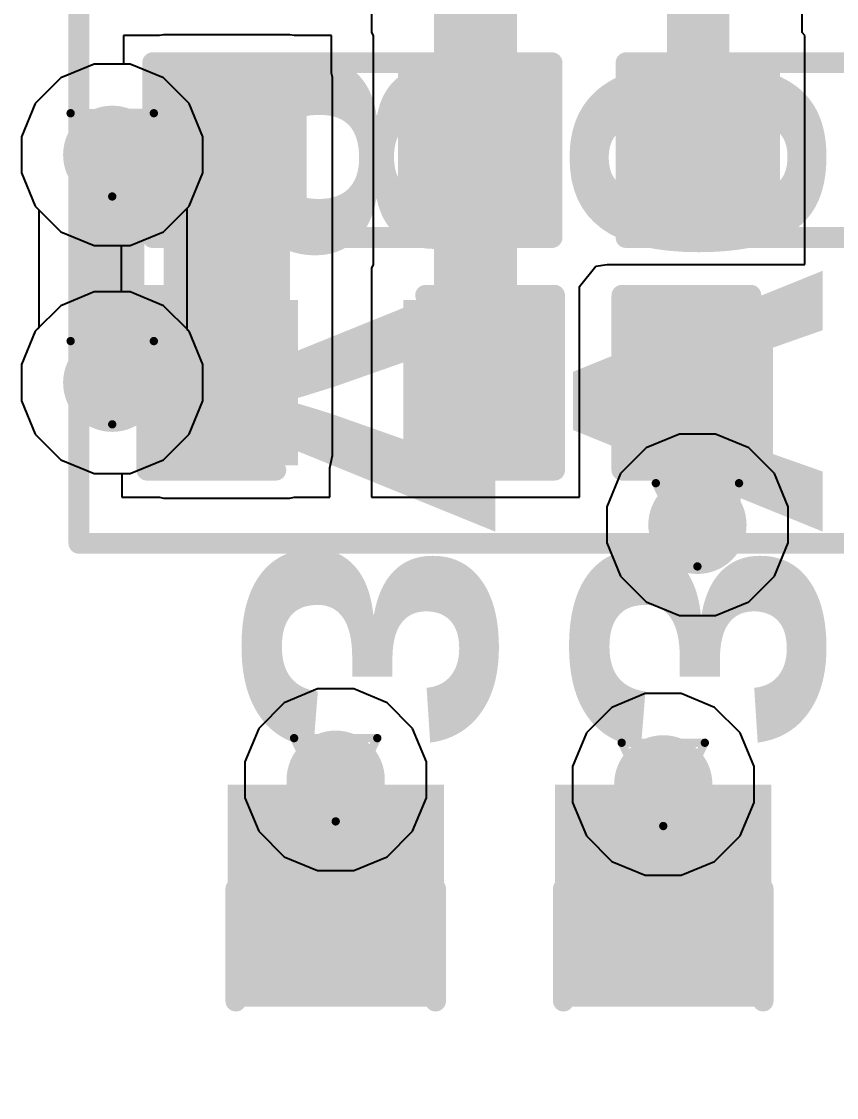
# Model space of a CAD drawing. Header units: inches. Extents: x 0 to 5359, y 0 to 5098.
# Drawn here: x 27.08 to 32.06, y 82.34 to 88.91 of the extents above; entities that cross this region are included whole.
import ezdxf

# ---------------------------------------------------------------- set-up
doc = ezdxf.new("R2010")
doc.units = ezdxf.units.IN
for name, color, linetype in [('Bottom Layer', 5, 'Continuous'), ('Bottom Overlay', 54, 'Continuous'), ('Bottom Paste', 16, 'Continuous'), ('Bottom Solder', 6, 'Continuous'), ('Drill Drawing', 1, 'Continuous'), ('Layer 1', 16, 'Continuous'), ('Layer 2', 76, 'Continuous'), ('Top Layer', 1, 'Continuous'), ('Top Overlay', 2, 'Continuous'), ('Top Paste', 8, 'Continuous'), ('Top Solder', 216, 'Continuous'), ('Via Holes', 16, 'Continuous')]:
    doc.layers.add(name, color=color, linetype=linetype)
doc.styles.add('Arial Black_Bold', font='', dxfattribs={"height": 0.2})
doc.styles.get('Arial Black_Bold').set_extended_font_data('Arial Black', bold=True)

# ---------------------------------------------------------------- blocks, each defined once
blk = doc.blocks.new('R___0603_119')
at = {"layer": 'Top Layer'}
for points in [[(-0.3809999999999999, 0.4445), (-0.3810000000000001, -0.4445), (-1.143, -0.4445), (-1.143, 0.4445)], [(1.143, 0.4445), (1.143, -0.4445), (0.3809999999999999, -0.4445), (0.3810000000000001, 0.4445)]]:
    blk.add_hatch(color=1, dxfattribs=at).paths.add_polyline_path(points)
at = {"layer": 'Top Paste'}
for points in [[(-0.3809999999999999, 0.4445), (-0.3810000000000001, -0.4445), (-1.143, -0.4445), (-1.143, 0.4445)], [(1.143, 0.4445), (1.143, -0.4445), (0.3809999999999999, -0.4445), (0.3810000000000001, 0.4445)]]:
    blk.add_hatch(color=8, dxfattribs=at).paths.add_polyline_path(points)
at = {"layer": 'Top Solder'}
for points in [[(-0.2793999999999999, 0.5460999999999999), (-0.2794, -0.5461), (-1.2446, -0.5460999999999999), (-1.2446, 0.5461)], [(1.2446, 0.5460999999999999), (1.2446, -0.5461), (0.2793999999999999, -0.5460999999999999), (0.2794, 0.5461)]]:
    blk.add_hatch(color=216, dxfattribs=at).paths.add_polyline_path(points)
at = {"layer": 'Top Overlay'}
for points in [[(-1.2192, 0.5334, 0.127, 0.127, 0), (1.2192, 0.5334, 0.127, 0.127, 0)], [(-1.2192, -0.5334, 0.127, 0.127, 0), (-1.2192, 0.5334, 0.127, 0.127, 0)], [(1.2192, -0.5334, 0.127, 0.127, 0), (1.2192, 0.5334, 0.127, 0.127, 0)], [(-1.2192, -0.5334, 0.127, 0.127, 0), (1.2192, -0.5334, 0.127, 0.127, 0)]]:
    blk.add_lwpolyline(points, format="xyseb", dxfattribs=at)
for points in [[(-1.25095, 0.5334, 0.0635, 0.0635, 1), (-1.18745, 0.5334, 0.0635, 0.0635, 1)], [(-1.25095, 0.5334, 0.0635, 0.0635, 1), (-1.18745, 0.5334, 0.0635, 0.0635, 1)], [(1.18745, 0.5334, 0.0635, 0.0635, 1), (1.25095, 0.5334, 0.0635, 0.0635, 1)], [(1.18745, 0.5334, 0.0635, 0.0635, 1), (1.25095, 0.5334, 0.0635, 0.0635, 1)], [(-1.25095, -0.5334, 0.0635, 0.0635, 1), (-1.18745, -0.5334, 0.0635, 0.0635, 1)], [(-1.25095, -0.5334, 0.0635, 0.0635, 1), (-1.18745, -0.5334, 0.0635, 0.0635, 1)], [(1.18745, -0.5334, 0.0635, 0.0635, 1), (1.25095, -0.5334, 0.0635, 0.0635, 1)], [(1.18745, -0.5334, 0.0635, 0.0635, 1), (1.25095, -0.5334, 0.0635, 0.0635, 1)]]:
    blk.add_lwpolyline(points, format="xyseb", close=True, dxfattribs=at)
blk = doc.blocks.new('R___0603_122')
at = {"layer": 'Top Layer'}
for points in [[(-0.3809999999999999, 0.4445), (-0.3810000000000001, -0.4445), (-1.143, -0.4445), (-1.143, 0.4445)], [(1.143, 0.4445), (1.143, -0.4445), (0.3809999999999999, -0.4445), (0.3810000000000001, 0.4445)]]:
    blk.add_hatch(color=1, dxfattribs=at).paths.add_polyline_path(points)
at = {"layer": 'Top Paste'}
for points in [[(-0.3809999999999999, 0.4445), (-0.3810000000000001, -0.4445), (-1.143, -0.4445), (-1.143, 0.4445)], [(1.143, 0.4445), (1.143, -0.4445), (0.3809999999999999, -0.4445), (0.3810000000000001, 0.4445)]]:
    blk.add_hatch(color=8, dxfattribs=at).paths.add_polyline_path(points)
at = {"layer": 'Top Solder'}
for points in [[(-0.2793999999999999, 0.5460999999999999), (-0.2794, -0.5461), (-1.2446, -0.5460999999999999), (-1.2446, 0.5461)], [(1.2446, 0.5460999999999999), (1.2446, -0.5461), (0.2793999999999999, -0.5460999999999999), (0.2794, 0.5461)]]:
    blk.add_hatch(color=216, dxfattribs=at).paths.add_polyline_path(points)
at = {"layer": 'Top Overlay'}
for points in [[(-1.2192, 0.5334, 0.127, 0.127, 0), (1.2192, 0.5334, 0.127, 0.127, 0)], [(-1.2192, -0.5334, 0.127, 0.127, 0), (-1.2192, 0.5334, 0.127, 0.127, 0)], [(1.2192, -0.5334, 0.127, 0.127, 0), (1.2192, 0.5334, 0.127, 0.127, 0)], [(-1.2192, -0.5334, 0.127, 0.127, 0), (1.2192, -0.5334, 0.127, 0.127, 0)]]:
    blk.add_lwpolyline(points, format="xyseb", dxfattribs=at)
for points in [[(-1.25095, 0.5334, 0.0635, 0.0635, 1), (-1.18745, 0.5334, 0.0635, 0.0635, 1)], [(-1.25095, 0.5334, 0.0635, 0.0635, 1), (-1.18745, 0.5334, 0.0635, 0.0635, 1)], [(1.18745, 0.5334, 0.0635, 0.0635, 1), (1.25095, 0.5334, 0.0635, 0.0635, 1)], [(1.18745, 0.5334, 0.0635, 0.0635, 1), (1.25095, 0.5334, 0.0635, 0.0635, 1)], [(-1.25095, -0.5334, 0.0635, 0.0635, 1), (-1.18745, -0.5334, 0.0635, 0.0635, 1)], [(-1.25095, -0.5334, 0.0635, 0.0635, 1), (-1.18745, -0.5334, 0.0635, 0.0635, 1)], [(1.18745, -0.5334, 0.0635, 0.0635, 1), (1.25095, -0.5334, 0.0635, 0.0635, 1)], [(1.18745, -0.5334, 0.0635, 0.0635, 1), (1.25095, -0.5334, 0.0635, 0.0635, 1)]]:
    blk.add_lwpolyline(points, format="xyseb", close=True, dxfattribs=at)
blk = doc.blocks.new('LED_0603_B_189')
at = {"layer": 'Bottom Layer'}
for points in [[(-0.999998, 0.5000002699999999), (-0.499999, 0.5000002699999999), (-0.499999, -0.5000002699999999), (-0.999998, -0.5000002699999999)], [(0.50000154, 0.5000002699999999), (1.00000054, 0.5000002699999999), (1.00000054, -0.5000002699999999), (0.50000154, -0.5000002699999999)]]:
    blk.add_hatch(color=5, dxfattribs=at).paths.add_polyline_path(points)
at = {"layer": 'Bottom Overlay'}
blk.add_hatch(color=54, dxfattribs=at).paths.add_polyline_path([(1.11757968, -0.66042286), (1.7525746, -0.66042286), (1.7525746, 0.66037714), (1.11757968, 0.66037714)])
at = {"layer": 'Bottom Paste'}
for points in [[(-0.999998, 0.5000002699999999), (-0.499999, 0.5000002699999999), (-0.499999, -0.5000002699999999), (-0.999998, -0.5000002699999999)], [(0.50000154, 0.5000002699999999), (1.00000054, 0.5000002699999999), (1.00000054, -0.5000002699999999), (0.50000154, -0.5000002699999999)]]:
    blk.add_hatch(color=16, dxfattribs=at).paths.add_polyline_path(points)
at = {"layer": 'Bottom Solder'}
for points in [[(-1.101598, 0.6016002699999999), (-0.398399, 0.6016002699999999), (-0.398399, -0.6016002699999999), (-1.101598, -0.6016002699999999)], [(0.39840154, 0.6016002699999999), (1.10160054, 0.6016002699999999), (1.10160054, -0.6016002699999999), (0.39840154, -0.6016002699999999)]]:
    blk.add_hatch(color=6, dxfattribs=at).paths.add_polyline_path(points)
at = {"layer": 'Bottom Overlay'}
for points in [[(-1.1176, 0.6096, 0.127, 0.127, 0), (-1.1176, -0.6096, 0.127, 0.127, 0)], [(-1.1176, 0.6096, 0.127, 0.127, 0), (-0.4318, 0.6096, 0.127, 0.127, 0)], [(0.4318, 0.6096, 0.127, 0.127, 0), (1.11760254, 0.6096, 0.127, 0.127, 0)], [(1.11760254, 0.6096, 0.127, 0.127, 0), (1.11760254, -0.6096, 0.127, 0.127, 0)], [(-1.1176, -0.6096, 0.127, 0.127, 0), (-0.4318, -0.6096, 0.127, 0.127, 0)], [(0.4318, -0.6096, 0.127, 0.127, 0), (1.11760254, -0.6096, 0.127, 0.127, 0)]]:
    blk.add_lwpolyline(points, format="xyseb", dxfattribs=at)
for points in [[(-1.14935, 0.6096, 0.0635, 0.0635, 1), (-1.08585, 0.6096, 0.0635, 0.0635, 1)], [(-1.14935, 0.6096, 0.0635, 0.0635, 1), (-1.08585, 0.6096, 0.0635, 0.0635, 1)], [(-0.46355, 0.6096, 0.0635, 0.0635, 1), (-0.40005, 0.6096, 0.0635, 0.0635, 1)], [(0.40005, 0.6096, 0.0635, 0.0635, 1), (0.46355, 0.6096, 0.0635, 0.0635, 1)], [(1.08585254, 0.6096, 0.0635, 0.0635, 1), (1.14935254, 0.6096, 0.0635, 0.0635, 1)], [(1.08585254, 0.6096, 0.0635, 0.0635, 1), (1.14935254, 0.6096, 0.0635, 0.0635, 1)], [(-1.14935, -0.6096, 0.0635, 0.0635, 1), (-1.08585, -0.6096, 0.0635, 0.0635, 1)], [(-1.14935, -0.6096, 0.0635, 0.0635, 1), (-1.08585, -0.6096, 0.0635, 0.0635, 1)], [(-0.46355, -0.6096, 0.0635, 0.0635, 1), (-0.40005, -0.6096, 0.0635, 0.0635, 1)], [(0.40005, -0.6096, 0.0635, 0.0635, 1), (0.46355, -0.6096, 0.0635, 0.0635, 1)], [(1.08585254, -0.6096, 0.0635, 0.0635, 1), (1.14935254, -0.6096, 0.0635, 0.0635, 1)], [(1.08585254, -0.6096, 0.0635, 0.0635, 1), (1.14935254, -0.6096, 0.0635, 0.0635, 1)]]:
    blk.add_lwpolyline(points, format="xyseb", close=True, dxfattribs=at)
blk = doc.blocks.new('LED_0603_B_190')
at = {"layer": 'Bottom Layer'}
for points in [[(-0.999998, 0.5000002699999999), (-0.499999, 0.5000002699999999), (-0.499999, -0.5000002699999999), (-0.999998, -0.5000002699999999)], [(0.50000154, 0.5000002699999999), (1.00000054, 0.5000002699999999), (1.00000054, -0.5000002699999999), (0.50000154, -0.5000002699999999)]]:
    blk.add_hatch(color=5, dxfattribs=at).paths.add_polyline_path(points)
at = {"layer": 'Bottom Overlay'}
blk.add_hatch(color=54, dxfattribs=at).paths.add_polyline_path([(1.11757968, -0.66042286), (1.7525746, -0.66042286), (1.7525746, 0.66037714), (1.11757968, 0.66037714)])
at = {"layer": 'Bottom Paste'}
for points in [[(-0.999998, 0.5000002699999999), (-0.499999, 0.5000002699999999), (-0.499999, -0.5000002699999999), (-0.999998, -0.5000002699999999)], [(0.50000154, 0.5000002699999999), (1.00000054, 0.5000002699999999), (1.00000054, -0.5000002699999999), (0.50000154, -0.5000002699999999)]]:
    blk.add_hatch(color=16, dxfattribs=at).paths.add_polyline_path(points)
at = {"layer": 'Bottom Solder'}
for points in [[(-1.101598, 0.6016002699999999), (-0.398399, 0.6016002699999999), (-0.398399, -0.6016002699999999), (-1.101598, -0.6016002699999999)], [(0.39840154, 0.6016002699999999), (1.10160054, 0.6016002699999999), (1.10160054, -0.6016002699999999), (0.39840154, -0.6016002699999999)]]:
    blk.add_hatch(color=6, dxfattribs=at).paths.add_polyline_path(points)
at = {"layer": 'Bottom Overlay'}
for points in [[(-1.1176, 0.6096, 0.127, 0.127, 0), (-1.1176, -0.6096, 0.127, 0.127, 0)], [(-1.1176, 0.6096, 0.127, 0.127, 0), (-0.4318, 0.6096, 0.127, 0.127, 0)], [(0.4318, 0.6096, 0.127, 0.127, 0), (1.11760254, 0.6096, 0.127, 0.127, 0)], [(1.11760254, 0.6096, 0.127, 0.127, 0), (1.11760254, -0.6096, 0.127, 0.127, 0)], [(-1.1176, -0.6096, 0.127, 0.127, 0), (-0.4318, -0.6096, 0.127, 0.127, 0)], [(0.4318, -0.6096, 0.127, 0.127, 0), (1.11760254, -0.6096, 0.127, 0.127, 0)]]:
    blk.add_lwpolyline(points, format="xyseb", dxfattribs=at)
for points in [[(-1.14935, 0.6096, 0.0635, 0.0635, 1), (-1.08585, 0.6096, 0.0635, 0.0635, 1)], [(-1.14935, 0.6096, 0.0635, 0.0635, 1), (-1.08585, 0.6096, 0.0635, 0.0635, 1)], [(-0.46355, 0.6096, 0.0635, 0.0635, 1), (-0.40005, 0.6096, 0.0635, 0.0635, 1)], [(0.40005, 0.6096, 0.0635, 0.0635, 1), (0.46355, 0.6096, 0.0635, 0.0635, 1)], [(1.08585254, 0.6096, 0.0635, 0.0635, 1), (1.14935254, 0.6096, 0.0635, 0.0635, 1)], [(1.08585254, 0.6096, 0.0635, 0.0635, 1), (1.14935254, 0.6096, 0.0635, 0.0635, 1)], [(-1.14935, -0.6096, 0.0635, 0.0635, 1), (-1.08585, -0.6096, 0.0635, 0.0635, 1)], [(-1.14935, -0.6096, 0.0635, 0.0635, 1), (-1.08585, -0.6096, 0.0635, 0.0635, 1)], [(-0.46355, -0.6096, 0.0635, 0.0635, 1), (-0.40005, -0.6096, 0.0635, 0.0635, 1)], [(0.40005, -0.6096, 0.0635, 0.0635, 1), (0.46355, -0.6096, 0.0635, 0.0635, 1)], [(1.08585254, -0.6096, 0.0635, 0.0635, 1), (1.14935254, -0.6096, 0.0635, 0.0635, 1)], [(1.08585254, -0.6096, 0.0635, 0.0635, 1), (1.14935254, -0.6096, 0.0635, 0.0635, 1)]]:
    blk.add_lwpolyline(points, format="xyseb", close=True, dxfattribs=at)
blk = doc.blocks.new('C___0603_296')
at = {"layer": 'Top Layer'}
for points in [[(-0.3809999999999999, 0.4445), (-0.3809999999999999, -0.4445), (-1.143, -0.4445), (-1.143, 0.4445)], [(1.143, 0.4445), (1.143, -0.4445), (0.3809999999999999, -0.4445), (0.3809999999999999, 0.4445)]]:
    blk.add_hatch(color=1, dxfattribs=at).paths.add_polyline_path(points)
at = {"layer": 'Top Paste'}
for points in [[(-0.3809999999999999, 0.4445), (-0.3809999999999999, -0.4445), (-1.143, -0.4445), (-1.143, 0.4445)], [(1.143, 0.4445), (1.143, -0.4445), (0.3809999999999999, -0.4445), (0.3809999999999999, 0.4445)]]:
    blk.add_hatch(color=8, dxfattribs=at).paths.add_polyline_path(points)
at = {"layer": 'Top Solder'}
for points in [[(-0.3210001199999999, 0.50449988), (-0.3210001199999999, -0.50449988), (-1.20299988, -0.50449988), (-1.20299988, 0.50449988)], [(1.20299988, 0.50449988), (1.20299988, -0.50449988), (0.3210001199999999, -0.50449988), (0.3210001199999999, 0.50449988)]]:
    blk.add_hatch(color=216, dxfattribs=at).paths.add_polyline_path(points)
at = {"layer": 'Top Overlay'}
for points in [[(-0.4571999999999999, 0.5334, 0.127, 0.127, 0), (-1.2446, 0.5334, 0.127, 0.127, 0)], [(-1.2446, 0.5334, 0.127, 0.127, 0), (-1.2446, -0.5334, 0.127, 0.127, 0)], [(1.2446, 0.5334, 0.127, 0.127, 0), (0.4571999999999999, 0.5334, 0.127, 0.127, 0)], [(1.2446, 0.5334, 0.127, 0.127, 0), (1.2446, -0.5334, 0.127, 0.127, 0)], [(-0.4571999999999999, -0.5334, 0.127, 0.127, 0), (-1.2446, -0.5334, 0.127, 0.127, 0)], [(1.2446, -0.5334, 0.127, 0.127, 0), (0.4571999999999999, -0.5334, 0.127, 0.127, 0)]]:
    blk.add_lwpolyline(points, format="xyseb", dxfattribs=at)
for points in [[(-1.27635, 0.5334, 0.0635, 0.0635, 1), (-1.21285, 0.5334, 0.0635, 0.0635, 1)], [(-1.27635, 0.5334, 0.0635, 0.0635, 1), (-1.21285, 0.5334, 0.0635, 0.0635, 1)], [(-0.4889499999999999, 0.5334, 0.0635, 0.0635, 1), (-0.42545, 0.5334, 0.0635, 0.0635, 1)], [(0.42545, 0.5334, 0.0635, 0.0635, 1), (0.4889499999999999, 0.5334, 0.0635, 0.0635, 1)], [(1.21285, 0.5334, 0.0635, 0.0635, 1), (1.27635, 0.5334, 0.0635, 0.0635, 1)], [(1.21285, 0.5334, 0.0635, 0.0635, 1), (1.27635, 0.5334, 0.0635, 0.0635, 1)], [(-1.27635, -0.5334, 0.0635, 0.0635, 1), (-1.21285, -0.5334, 0.0635, 0.0635, 1)], [(-1.27635, -0.5334, 0.0635, 0.0635, 1), (-1.21285, -0.5334, 0.0635, 0.0635, 1)], [(-0.4889499999999999, -0.5334, 0.0635, 0.0635, 1), (-0.42545, -0.5334, 0.0635, 0.0635, 1)], [(0.42545, -0.5334, 0.0635, 0.0635, 1), (0.4889499999999999, -0.5334, 0.0635, 0.0635, 1)], [(1.21285, -0.5334, 0.0635, 0.0635, 1), (1.27635, -0.5334, 0.0635, 0.0635, 1)], [(1.21285, -0.5334, 0.0635, 0.0635, 1), (1.27635, -0.5334, 0.0635, 0.0635, 1)]]:
    blk.add_lwpolyline(points, format="xyseb", close=True, dxfattribs=at)
blk = doc.blocks.new('C___0603_300')
at = {"layer": 'Top Layer'}
for points in [[(-0.3809999999999999, 0.4445), (-0.3810000000000001, -0.4445), (-1.143, -0.4445), (-1.143, 0.4445)], [(1.143, 0.4445), (1.143, -0.4445), (0.3809999999999999, -0.4445), (0.3810000000000001, 0.4445)]]:
    blk.add_hatch(color=1, dxfattribs=at).paths.add_polyline_path(points)
at = {"layer": 'Top Paste'}
for points in [[(-0.3809999999999999, 0.4445), (-0.3810000000000001, -0.4445), (-1.143, -0.4445), (-1.143, 0.4445)], [(1.143, 0.4445), (1.143, -0.4445), (0.3809999999999999, -0.4445), (0.3810000000000001, 0.4445)]]:
    blk.add_hatch(color=8, dxfattribs=at).paths.add_polyline_path(points)
at = {"layer": 'Top Solder'}
for points in [[(-0.3210001199999999, 0.5044998799999999), (-0.3210001200000001, -0.50449988), (-1.20299988, -0.5044998799999999), (-1.20299988, 0.50449988)], [(1.20299988, 0.5044998799999999), (1.20299988, -0.50449988), (0.3210001199999999, -0.5044998799999999), (0.3210001200000001, 0.50449988)]]:
    blk.add_hatch(color=216, dxfattribs=at).paths.add_polyline_path(points)
at = {"layer": 'Top Overlay'}
for points in [[(-1.2446, -0.5334, 0.127, 0.127, 0), (-1.2446, 0.5334, 0.127, 0.127, 0)], [(-1.2446, 0.5334, 0.127, 0.127, 0), (-0.4571999999999999, 0.5334, 0.127, 0.127, 0)], [(0.4571999999999999, 0.5334, 0.127, 0.127, 0), (1.2446, 0.5334, 0.127, 0.127, 0)], [(1.2446, -0.5334, 0.127, 0.127, 0), (1.2446, 0.5334, 0.127, 0.127, 0)], [(-1.2446, -0.5334, 0.127, 0.127, 0), (-0.4571999999999999, -0.5334, 0.127, 0.127, 0)], [(0.4571999999999999, -0.5334, 0.127, 0.127, 0), (1.2446, -0.5334, 0.127, 0.127, 0)]]:
    blk.add_lwpolyline(points, format="xyseb", dxfattribs=at)
for points in [[(-1.27635, 0.5334, 0.0635, 0.0635, 1), (-1.21285, 0.5334, 0.0635, 0.0635, 1)], [(-1.27635, 0.5334, 0.0635, 0.0635, 1), (-1.21285, 0.5334, 0.0635, 0.0635, 1)], [(-0.4889499999999999, 0.5334, 0.0635, 0.0635, 1), (-0.42545, 0.5334, 0.0635, 0.0635, 1)], [(0.42545, 0.5334, 0.0635, 0.0635, 1), (0.4889499999999999, 0.5334, 0.0635, 0.0635, 1)], [(1.21285, 0.5334, 0.0635, 0.0635, 1), (1.27635, 0.5334, 0.0635, 0.0635, 1)], [(1.21285, 0.5334, 0.0635, 0.0635, 1), (1.27635, 0.5334, 0.0635, 0.0635, 1)], [(-1.27635, -0.5334, 0.0635, 0.0635, 1), (-1.21285, -0.5334, 0.0635, 0.0635, 1)], [(-1.27635, -0.5334, 0.0635, 0.0635, 1), (-1.21285, -0.5334, 0.0635, 0.0635, 1)], [(-0.4889499999999999, -0.5334, 0.0635, 0.0635, 1), (-0.42545, -0.5334, 0.0635, 0.0635, 1)], [(0.42545, -0.5334, 0.0635, 0.0635, 1), (0.4889499999999999, -0.5334, 0.0635, 0.0635, 1)], [(1.21285, -0.5334, 0.0635, 0.0635, 1), (1.27635, -0.5334, 0.0635, 0.0635, 1)], [(1.21285, -0.5334, 0.0635, 0.0635, 1), (1.27635, -0.5334, 0.0635, 0.0635, 1)]]:
    blk.add_lwpolyline(points, format="xyseb", close=True, dxfattribs=at)

msp = doc.modelspace()

# ---------------------------------------------------------------- hatches: boundary and pattern name
at = {"layer": 'Bottom Layer'}
h = msp.add_hatch(color=5, dxfattribs=at)
edge = h.paths.add_edge_path()
edge.add_arc((27.63556576, 88.09510956), 0.2999994, 0, 360)
h = msp.add_hatch(color=5, dxfattribs=at)
edge = h.paths.add_edge_path()
edge.add_arc((27.63556576, 86.70484563999999), 0.2999994, 0, 360)
h = msp.add_hatch(color=5, dxfattribs=at)
edge = h.paths.add_edge_path()
edge.add_arc((31.20854058, 85.83781663999999), 0.2999994, 0, 360)
h = msp.add_hatch(color=5, dxfattribs=at)
edge = h.paths.add_edge_path()
edge.add_arc((28.99996232, 84.28224444), 0.2999994, 0, 360)
h = msp.add_hatch(color=5, dxfattribs=at)
edge = h.paths.add_edge_path()
edge.add_arc((30.99996086, 84.25398947999999), 0.2999994, 0, 360)
at = {"layer": 'Layer 1'}
h = msp.add_hatch(color=16, dxfattribs=at)
edge = h.paths.add_edge_path()
edge.add_arc((27.63556576, 88.09510956), 0.2999994, 0, 360)
h = msp.add_hatch(color=16, dxfattribs=at)
edge = h.paths.add_edge_path()
edge.add_arc((27.63556576, 86.70484563999999), 0.2999994, 0, 360)
h = msp.add_hatch(color=16, dxfattribs=at)
edge = h.paths.add_edge_path()
edge.add_arc((31.20854058, 85.83781663999999), 0.2999994, 0, 360)
h = msp.add_hatch(color=16, dxfattribs=at)
edge = h.paths.add_edge_path()
edge.add_arc((28.99996232, 84.28224444), 0.2999994, 0, 360)
h = msp.add_hatch(color=16, dxfattribs=at)
edge = h.paths.add_edge_path()
edge.add_arc((30.99996086, 84.25398947999999), 0.2999994, 0, 360)
at = {"layer": 'Layer 2'}
h = msp.add_hatch(color=76, dxfattribs=at)
edge = h.paths.add_edge_path()
edge.add_arc((27.63556576, 88.09510956), 0.2999994, 0, 360)
h = msp.add_hatch(color=76, dxfattribs=at)
edge = h.paths.add_edge_path()
edge.add_arc((27.63556576, 86.70484563999999), 0.2999994, 0, 360)
h = msp.add_hatch(color=76, dxfattribs=at)
edge = h.paths.add_edge_path()
edge.add_arc((31.20854058, 85.83781663999999), 0.2999994, 0, 360)
h = msp.add_hatch(color=76, dxfattribs=at)
edge = h.paths.add_edge_path()
edge.add_arc((28.99996232, 84.28224444), 0.2999994, 0, 360)
h = msp.add_hatch(color=76, dxfattribs=at)
edge = h.paths.add_edge_path()
edge.add_arc((30.99996086, 84.25398947999999), 0.2999994, 0, 360)
at = {"layer": 'Top Layer'}
msp.add_hatch(color=1, dxfattribs=at).paths.add_polyline_path([(27.94875792, 86.26034563999998), (28.72056232, 86.26034563999998), (28.72056232, 88.56834712), (27.94875792, 88.56834712)])
h = msp.add_hatch(color=1, dxfattribs=at)
edge = h.paths.add_edge_path()
edge.add_arc((27.63556576, 88.09510956), 0.2999994, 0, 360)
h = msp.add_hatch(color=1, dxfattribs=at)
edge = h.paths.add_edge_path()
edge.add_arc((27.63556576, 86.70484563999999), 0.2999994, 0, 360)
h = msp.add_hatch(color=1, dxfattribs=at)
edge = h.paths.add_edge_path()
edge.add_arc((31.20854058, 85.83781663999999), 0.2999994, 0, 360)
h = msp.add_hatch(color=1, dxfattribs=at)
edge = h.paths.add_edge_path()
edge.add_arc((28.99996232, 84.28224444), 0.2999994, 0, 360)
h = msp.add_hatch(color=1, dxfattribs=at)
edge = h.paths.add_edge_path()
edge.add_arc((30.99996086, 84.25398947999999), 0.2999994, 0, 360)
at = {"layer": 'Via Holes'}
h = msp.add_hatch(color=7, dxfattribs=at)
edge = h.paths.add_edge_path()
edge.add_arc((27.63556576, 88.09510956), 0.1499997, 0, 360)
h = msp.add_hatch(color=7, dxfattribs=at)
edge = h.paths.add_edge_path()
edge.add_arc((27.63556576, 86.70484563999999), 0.1499997, 0, 360)
h = msp.add_hatch(color=7, dxfattribs=at)
edge = h.paths.add_edge_path()
edge.add_arc((31.20854058, 85.83781663999999), 0.1499997, 0, 360)
h = msp.add_hatch(color=7, dxfattribs=at)
edge = h.paths.add_edge_path()
edge.add_arc((28.99996232, 84.28224444), 0.1499997, 0, 360)
h = msp.add_hatch(color=7, dxfattribs=at)
edge = h.paths.add_edge_path()
edge.add_arc((30.99996086, 84.25398947999999), 0.1499997, 0, 360)

# ---------------------------------------------------------------- linework, layer by layer
at = {"layer": 'Bottom Layer'}
for p, q in [((27.52536786, 88.64910896), (27.3217513, 88.56476826)), ((27.74576366, 88.64910896), (27.52536786, 88.64910896)), ((27.94938022, 88.56476826), (27.74576366, 88.64910896)), ((27.3217513, 88.56476826), (27.16590706, 88.40892402)), ((28.10522446, 88.40892402), (27.94938022, 88.56476826)), ((27.16590706, 88.40892402), (27.08156636, 88.20530746)), ((28.18956516, 88.20530746), (28.10522446, 88.40892402)), ((27.08156636, 88.20530746), (27.08156636, 87.98491166)), ((28.18956516, 87.98491166), (28.18956516, 88.20530746)), ((27.08156636, 87.98491166), (27.16590706, 87.7812951)), ((28.10522446, 87.7812951), (28.18956516, 87.98491166)), ((27.16590706, 87.7812951), (27.18726084, 87.75994132)), ((28.09367508, 87.76974571999999), (28.10522446, 87.7812951)), ((27.18726084, 87.75994132), (27.18726084, 87.04001387999999)), ((28.09367508, 87.03020948), (28.09367508, 87.76974571999999)), ((27.16590706, 87.01866009999999), (27.08156636, 86.81504353999999)), ((27.18726084, 87.04001387999999), (27.16590706, 87.01866009999999)), ((28.10522446, 87.01866009999999), (28.09367508, 87.03020948)), ((28.18956516, 86.81504353999999), (28.10522446, 87.01866009999999)), ((27.08156636, 86.81504353999999), (27.08156636, 86.59464774)), ((28.18956516, 86.59464774), (28.18956516, 86.81504353999999)), ((27.08156636, 86.59464774), (27.16590706, 86.39103117999998)), ((28.10522446, 86.39103117999998), (28.18956516, 86.59464774)), ((27.16590706, 86.39103117999998), (27.3217513, 86.23518693999999)), ((27.94938022, 86.23518693999999), (28.10522446, 86.39103117999998)), ((27.3217513, 86.23518693999999), (27.52536786, 86.15084623999999)), ((27.74576366, 86.15084623999999), (27.94938022, 86.23518693999999)), ((27.52536786, 86.15084623999999), (27.74576366, 86.15084623999999))]:
    msp.add_line(p, q, dxfattribs=at)
for points in [[(27.64046796, 86.70484563999999, 0.3809999999999999, 0.3809999999999999, 0), (27.64046796, 88.11894491999999, 0.3809999999999999, 0.3809999999999999, 0)], [(27.63556576, 86.70484563999999, 0.3809999999999999, 0.3809999999999999, 0), (27.64046796, 86.70484563999999, 0.3809999999999999, 0.3809999999999999, 0)], [(28.99996232, 83.27830182, 0.508, 0.508, 0), (28.99996232, 84.28224444, 0.508, 0.508, 0)], [(30.99996086, 83.25004686, 0.508, 0.508, 0), (30.99996086, 84.25398947999999, 0.508, 0.508, 0)]]:
    msp.add_lwpolyline(points, format="xyseb", dxfattribs=at)
for points in [[(27.54521796, 88.11894491999999, 0.1905, 0.1905, 1), (27.73571796, 88.11894491999999, 0.1905, 0.1905, 1)], [(27.54031576, 86.70484563999999, 0.1905, 0.1905, 1), (27.73081576, 86.70484563999999, 0.1905, 0.1905, 1)], [(27.54521796, 86.70484563999999, 0.1905, 0.1905, 1), (27.73571796, 86.70484563999999, 0.1905, 0.1905, 1)], [(27.54521796, 86.70484563999999, 0.1905, 0.1905, 1), (27.73571796, 86.70484563999999, 0.1905, 0.1905, 1)], [(28.87296232, 84.28224444, 0.254, 0.254, 1), (29.12696232, 84.28224444, 0.254, 0.254, 1)], [(30.87296086, 84.25398947999999, 0.254, 0.254, 1), (31.12696086, 84.25398947999999, 0.254, 0.254, 1)], [(28.87296232, 83.27830182, 0.254, 0.254, 1), (29.12696232, 83.27830182, 0.254, 0.254, 1)], [(30.87296086, 83.25004686, 0.254, 0.254, 1), (31.12696086, 83.25004686, 0.254, 0.254, 1)]]:
    msp.add_lwpolyline(points, format="xyseb", close=True, dxfattribs=at)
at = {"layer": 'Drill Drawing'}
for points in [[(27.38156576, 88.34910955999999, 0.0508, 0.0508, 0), (27.88956576, 88.34910955999999, 0.0508, 0.0508, 0)], [(27.38156576, 88.34910955999999, 0.0508, 0.0508, 0), (27.63556576, 87.84110955999999, 0.0508, 0.0508, 0)], [(27.63556576, 87.84110955999999, 0.0508, 0.0508, 0), (27.88956576, 88.34910955999999, 0.0508, 0.0508, 0)], [(27.38156576, 86.95884563999999, 0.0508, 0.0508, 0), (27.88956576, 86.95884563999999, 0.0508, 0.0508, 0)], [(27.38156576, 86.95884563999999, 0.0508, 0.0508, 0), (27.63556576, 86.45084564, 0.0508, 0.0508, 0)], [(27.63556576, 86.45084564, 0.0508, 0.0508, 0), (27.88956576, 86.95884563999999, 0.0508, 0.0508, 0)], [(30.95454058, 86.09181663999999, 0.0508, 0.0508, 0), (31.46254058, 86.09181663999999, 0.0508, 0.0508, 0)], [(30.95454058, 86.09181663999999, 0.0508, 0.0508, 0), (31.20854058, 85.58381664, 0.0508, 0.0508, 0)], [(31.20854058, 85.58381664, 0.0508, 0.0508, 0), (31.46254058, 86.09181663999999, 0.0508, 0.0508, 0)], [(28.74596232, 84.53624443999999, 0.0508, 0.0508, 0), (29.25396232, 84.53624443999999, 0.0508, 0.0508, 0)], [(28.74596232, 84.53624443999999, 0.0508, 0.0508, 0), (28.99996232, 84.02824444, 0.0508, 0.0508, 0)], [(28.99996232, 84.02824444, 0.0508, 0.0508, 0), (29.25396232, 84.53624443999999, 0.0508, 0.0508, 0)], [(30.74596086, 84.50798947999999, 0.0508, 0.0508, 0), (31.25396086, 84.50798947999999, 0.0508, 0.0508, 0)], [(30.74596086, 84.50798947999999, 0.0508, 0.0508, 0), (30.99996086, 83.99998948, 0.0508, 0.0508, 0)], [(30.99996086, 83.99998948, 0.0508, 0.0508, 0), (31.25396086, 84.50798947999999, 0.0508, 0.0508, 0)]]:
    msp.add_lwpolyline(points, format="xyseb", dxfattribs=at)
for points in [[(27.36886576, 88.34910955999999, 0.0254, 0.0254, 1), (27.39426576, 88.34910955999999, 0.0254, 0.0254, 1)], [(27.36886576, 88.34910955999999, 0.0254, 0.0254, 1), (27.39426576, 88.34910955999999, 0.0254, 0.0254, 1)], [(27.87686575999999, 88.34910955999999, 0.0254, 0.0254, 1), (27.90226576, 88.34910955999999, 0.0254, 0.0254, 1)], [(27.87686575999999, 88.34910955999999, 0.0254, 0.0254, 1), (27.90226576, 88.34910955999999, 0.0254, 0.0254, 1)], [(27.62286576, 87.84110955999999, 0.0254, 0.0254, 1), (27.64826576, 87.84110955999999, 0.0254, 0.0254, 1)], [(27.62286576, 87.84110955999999, 0.0254, 0.0254, 1), (27.64826576, 87.84110955999999, 0.0254, 0.0254, 1)], [(27.36886576, 86.95884563999999, 0.0254, 0.0254, 1), (27.39426576, 86.95884563999999, 0.0254, 0.0254, 1)], [(27.36886576, 86.95884563999999, 0.0254, 0.0254, 1), (27.39426576, 86.95884563999999, 0.0254, 0.0254, 1)], [(27.87686575999999, 86.95884563999999, 0.0254, 0.0254, 1), (27.90226576, 86.95884563999999, 0.0254, 0.0254, 1)], [(27.87686575999999, 86.95884563999999, 0.0254, 0.0254, 1), (27.90226576, 86.95884563999999, 0.0254, 0.0254, 1)], [(27.62286576, 86.45084564, 0.0254, 0.0254, 1), (27.64826576, 86.45084564, 0.0254, 0.0254, 1)], [(27.62286576, 86.45084564, 0.0254, 0.0254, 1), (27.64826576, 86.45084564, 0.0254, 0.0254, 1)], [(30.94184058, 86.09181663999999, 0.0254, 0.0254, 1), (30.96724058, 86.09181663999999, 0.0254, 0.0254, 1)], [(30.94184058, 86.09181663999999, 0.0254, 0.0254, 1), (30.96724058, 86.09181663999999, 0.0254, 0.0254, 1)], [(31.44984058, 86.09181663999999, 0.0254, 0.0254, 1), (31.47524058, 86.09181663999999, 0.0254, 0.0254, 1)], [(31.44984058, 86.09181663999999, 0.0254, 0.0254, 1), (31.47524058, 86.09181663999999, 0.0254, 0.0254, 1)], [(31.19584058, 85.58381664, 0.0254, 0.0254, 1), (31.22124058, 85.58381664, 0.0254, 0.0254, 1)], [(31.19584058, 85.58381664, 0.0254, 0.0254, 1), (31.22124058, 85.58381664, 0.0254, 0.0254, 1)], [(28.73326232, 84.53624443999999, 0.0254, 0.0254, 1), (28.75866232, 84.53624443999999, 0.0254, 0.0254, 1)], [(28.73326232, 84.53624443999999, 0.0254, 0.0254, 1), (28.75866232, 84.53624443999999, 0.0254, 0.0254, 1)], [(29.24126232, 84.53624443999999, 0.0254, 0.0254, 1), (29.26666232, 84.53624443999999, 0.0254, 0.0254, 1)], [(29.24126232, 84.53624443999999, 0.0254, 0.0254, 1), (29.26666232, 84.53624443999999, 0.0254, 0.0254, 1)], [(30.73326086, 84.50798947999999, 0.0254, 0.0254, 1), (30.75866086, 84.50798947999999, 0.0254, 0.0254, 1)], [(30.73326086, 84.50798947999999, 0.0254, 0.0254, 1), (30.75866086, 84.50798947999999, 0.0254, 0.0254, 1)], [(31.24126086, 84.50798947999999, 0.0254, 0.0254, 1), (31.26666086, 84.50798947999999, 0.0254, 0.0254, 1)], [(31.24126086, 84.50798947999999, 0.0254, 0.0254, 1), (31.26666086, 84.50798947999999, 0.0254, 0.0254, 1)], [(28.98726232, 84.02824444, 0.0254, 0.0254, 1), (29.01266232, 84.02824444, 0.0254, 0.0254, 1)], [(28.98726232, 84.02824444, 0.0254, 0.0254, 1), (29.01266232, 84.02824444, 0.0254, 0.0254, 1)], [(30.98726086, 83.99998948, 0.0254, 0.0254, 1), (31.01266086, 83.99998948, 0.0254, 0.0254, 1)], [(30.98726086, 83.99998948, 0.0254, 0.0254, 1), (31.01266086, 83.99998948, 0.0254, 0.0254, 1)]]:
    msp.add_lwpolyline(points, format="xyseb", close=True, dxfattribs=at)
at = {"layer": 'Layer 1'}
for p, q in [((27.52536786, 88.64910896), (27.3217513, 88.56476826)), ((27.74576366, 88.64910896), (27.52536786, 88.64910896)), ((27.94938022, 88.56476826), (27.74576366, 88.64910896)), ((27.3217513, 88.56476826), (27.16590706, 88.40892402)), ((28.10522446, 88.40892402), (27.94938022, 88.56476826)), ((27.16590706, 88.40892402), (27.08156636, 88.20530746)), ((28.18956516, 88.20530746), (28.10522446, 88.40892402)), ((27.08156636, 88.20530746), (27.08156636, 87.98491166)), ((28.18956516, 87.98491166), (28.18956516, 88.20530746)), ((27.08156636, 87.98491166), (27.16590706, 87.7812951)), ((28.10522446, 87.7812951), (28.18956516, 87.98491166)), ((27.16590706, 87.7812951), (27.3217513, 87.62545086)), ((27.94938022, 87.62545086), (28.10522446, 87.7812951)), ((27.3217513, 87.62545086), (27.52536786, 87.54111016)), ((27.74576366, 87.54111016), (27.94938022, 87.62545086)), ((27.52536786, 87.54111016), (27.74576366, 87.54111016)), ((27.52536786, 87.25884504), (27.3217513, 87.17450433999998)), ((27.74576366, 87.25884504), (27.52536786, 87.25884504)), ((27.94938022, 87.17450433999998), (27.74576366, 87.25884504)), ((27.3217513, 87.17450433999998), (27.16590706, 87.01866009999999)), ((28.10522446, 87.01866009999999), (27.94938022, 87.17450433999998)), ((27.16590706, 87.01866009999999), (27.08156636, 86.81504353999999)), ((28.18956516, 86.81504353999999), (28.10522446, 87.01866009999999)), ((27.08156636, 86.81504353999999), (27.08156636, 86.59464774)), ((28.18956516, 86.59464774), (28.18956516, 86.81504353999999)), ((27.08156636, 86.59464774), (27.16590706, 86.39103117999998)), ((28.10522446, 86.39103117999998), (28.18956516, 86.59464774)), ((27.16590706, 86.39103117999998), (27.3217513, 86.23518693999999)), ((27.94938022, 86.23518693999999), (28.10522446, 86.39103117999998)), ((27.3217513, 86.23518693999999), (27.52536786, 86.15084623999999)), ((27.74576366, 86.15084623999999), (27.94938022, 86.23518693999999)), ((27.52536786, 86.15084623999999), (27.74576366, 86.15084623999999))]:
    msp.add_line(p, q, dxfattribs=at)
at = {"layer": 'Layer 2'}
for p, q in [((31.09834268, 86.39181604), (30.89472612, 86.30747534)), ((31.31873848, 86.39181604), (31.09834268, 86.39181604)), ((31.52235504, 86.30747534), (31.31873848, 86.39181604)), ((30.89472612, 86.30747534), (30.73888188, 86.15163109999999)), ((31.67819928, 86.15163109999999), (31.52235504, 86.30747534)), ((30.73888188, 86.15163109999999), (30.65454118, 85.94801454)), ((31.76253998, 85.94801454), (31.67819928, 86.15163109999999)), ((30.65454118, 85.94801454), (30.65454118, 85.72761874)), ((31.76253998, 85.72761874), (31.76253998, 85.94801454)), ((30.65454118, 85.72761874), (30.73888188, 85.52400218)), ((31.67819928, 85.52400218), (31.76253998, 85.72761874)), ((30.73888188, 85.52400218), (30.89472612, 85.36815793999999)), ((31.52235504, 85.36815793999999), (31.67819928, 85.52400218)), ((30.89472612, 85.36815793999999), (31.09834268, 85.28381723999999)), ((31.31873848, 85.28381723999999), (31.52235504, 85.36815793999999)), ((31.09834268, 85.28381723999999), (31.31873848, 85.28381723999999)), ((28.88976442, 84.83624384), (28.68614786, 84.75190314)), ((29.11016022, 84.83624384), (28.88976442, 84.83624384)), ((29.31377678, 84.75190314), (29.11016022, 84.83624384)), ((28.68614786, 84.75190314), (28.53030362, 84.5960589)), ((29.46962101999999, 84.5960589), (29.31377678, 84.75190314)), ((30.88976296, 84.80798888), (30.6861464, 84.72364818)), ((31.11015876, 84.80798888), (30.88976296, 84.80798888)), ((31.31377532, 84.72364818), (31.11015876, 84.80798888)), ((30.6861464, 84.72364818), (30.53030216, 84.56780393999999)), ((31.46961956, 84.56780393999999), (31.31377532, 84.72364818)), ((28.53030362, 84.5960589), (28.44596292, 84.39244233999999)), ((29.55396172, 84.39244233999999), (29.46962101999999, 84.5960589)), ((30.53030216, 84.56780393999999), (30.44596146, 84.36418738)), ((31.55396026, 84.36418738), (31.46961956, 84.56780393999999)), ((28.44596292, 84.39244233999999), (28.44596292, 84.17204654)), ((29.55396172, 84.17204654), (29.55396172, 84.39244233999999)), ((30.44596146, 84.36418738), (30.44596146, 84.14379158)), ((31.55396026, 84.14379158), (31.55396026, 84.36418738)), ((28.44596292, 84.17204654), (28.53030362, 83.96842998)), ((29.46962101999999, 83.96842998), (29.55396172, 84.17204654)), ((30.44596146, 84.14379158), (30.53030216, 83.94017501999998)), ((31.46961956, 83.94017501999998), (31.55396026, 84.14379158)), ((28.53030362, 83.96842998), (28.68614786, 83.81258574)), ((29.31377678, 83.81258574), (29.46962101999999, 83.96842998)), ((30.53030216, 83.94017501999998), (30.6861464, 83.78433077999999)), ((31.31377532, 83.78433077999999), (31.46961956, 83.94017501999998)), ((28.68614786, 83.81258574), (28.88976442, 83.72824504)), ((29.11016022, 83.72824504), (29.31377678, 83.81258574)), ((30.6861464, 83.78433077999999), (30.88976296, 83.69999007999999)), ((31.11015876, 83.69999007999999), (31.31377532, 83.78433077999999)), ((28.88976442, 83.72824504), (29.11016022, 83.72824504)), ((30.88976296, 83.69999007999999), (31.11015876, 83.69999007999999))]:
    msp.add_line(p, q, dxfattribs=at)
at = {"layer": 'Top Layer'}
for p, q in [((29.21892048, 90.23934453999999), (29.21892048, 88.84234708)), ((31.84780524, 88.84234708), (31.84780524, 90.15729999999999)), ((27.92374146, 88.82234711999999), (27.70456232, 88.82234711999999)), ((27.70456232, 88.82234711999999), (27.70456232, 88.64910896)), ((27.94875792, 88.82732297999999), (27.92374146, 88.82234711999999)), ((28.72056232, 88.82732297999999), (27.94875792, 88.82732297999999)), ((28.74557878, 88.82234711999999), (28.72056232, 88.82732297999999)), ((28.97456232, 88.82234711999999), (28.74557878, 88.82234711999999)), ((28.97456232, 88.59336358), (28.97456232, 88.82234711999999)), ((29.21892048, 88.84234708), (29.21891794, 88.84234708)), ((29.21891794, 88.84234708), (29.22856232, 88.82234457999999)), ((29.22856232, 88.82234457999999), (29.22856232, 87.42534966)), ((31.86496548, 88.82234711999999), (31.84780524, 88.84234708)), ((31.86496294, 87.42534712), (31.86496294, 88.82234711999999)), ((31.86496294, 88.82234711999999), (31.86496548, 88.82234711999999)), ((27.52536786, 88.64910896), (27.3217513, 88.56476826)), ((27.70456232, 88.64910896), (27.52536786, 88.64910896)), ((27.3217513, 88.56476826), (27.16590706, 88.40892402)), ((28.97953818, 88.56834712), (28.97456232, 88.59336358)), ((28.97953818, 86.26034563999998), (28.97953818, 88.56834712)), ((27.16590706, 88.40892402), (27.08156636, 88.20530746)), ((27.08156636, 88.20530746), (27.08156636, 87.98491166)), ((27.08156636, 87.98491166), (27.16590706, 87.7812951)), ((27.16590706, 87.7812951), (27.3217513, 87.62545086)), ((27.3217513, 87.62545086), (27.52536786, 87.54111016)), ((27.52536786, 87.54111016), (27.68978206, 87.54111016)), ((27.68978206, 87.54111016), (27.68978206, 87.25884504)), ((29.22856232, 87.42534966), (29.21875538, 87.40334309999999)), ((29.21875538, 87.40334309999999), (29.21875792, 87.40334309999999)), ((29.21875792, 87.40334309999999), (29.21875792, 86.00634563999999)), ((30.48875792, 87.29153738), (30.58774934, 87.41625646)), ((30.58774934, 87.41625646), (30.65744694, 87.42534712)), ((30.65744694, 87.42534712), (31.86496294, 87.42534712)), ((27.52536786, 87.25884504), (27.3217513, 87.17450433999998)), ((27.68978206, 87.25884504), (27.52536786, 87.25884504)), ((30.48875792, 86.00634563999999), (30.48875792, 87.29153738)), ((27.3217513, 87.17450433999998), (27.16590706, 87.01866009999999)), ((27.16590706, 87.01866009999999), (27.08156636, 86.81504353999999)), ((27.08156636, 86.81504353999999), (27.08156636, 86.59464774)), ((27.08156636, 86.59464774), (27.16590706, 86.39103117999998)), ((27.16590706, 86.39103117999998), (27.3217513, 86.23518693999999)), ((27.3217513, 86.23518693999999), (27.52536786, 86.15084623999999)), ((28.96475792, 86.18603793999999), (28.97953818, 86.26034563999998)), ((27.52536786, 86.15084623999999), (27.69475792, 86.15084623999999)), ((27.69475792, 86.15084623999999), (27.69475792, 86.00634563999999)), ((28.96475792, 86.00634563999999), (28.96475792, 86.18603793999999)), ((27.69475792, 86.00634563999999), (27.92374146, 86.00634563999999)), ((27.92374146, 86.00634563999999), (27.94875792, 86.00136977999999)), ((27.94875792, 86.00136977999999), (28.72056232, 86.00136977999999)), ((28.72056232, 86.00136977999999), (28.74557878, 86.00634563999999)), ((28.74557878, 86.00634563999999), (28.96475792, 86.00634563999999)), ((29.21875792, 86.00634563999999), (30.48875792, 86.00634563999999))]:
    msp.add_line(p, q, dxfattribs=at)
for points in [[(29.85392048, 86.7050082, 0.508, 0.508, 0), (29.85392048, 89.54084454, 0.508, 0.508, 0)], [(31.21280523999999, 88.14100482, 0.3809999999999999, 0.3809999999999999, 0), (31.21280523999999, 89.54084454, 0.3809999999999999, 0.3809999999999999, 0)], [(27.63556576, 88.09510956, 0.508, 0.508, -0.4142135623730951), (27.66430332, 88.12384712, 0.508, 0.508, 0)], [(27.66430332, 88.12384712, 0.508, 0.508, 0), (28.33956232, 88.12384712, 0.508, 0.508, 0)], [(28.33466012, 88.11894491999999, 0.508, 0.508, 0), (28.33956232, 88.12384712, 0.508, 0.508, 0)], [(31.21280523999999, 88.14100482, 0.2032, 0.2032, 0), (31.22996294, 88.12384712, 0.2032, 0.2032, 0)], [(27.63556576, 86.70484563999999, 0.508, 0.508, 0), (28.32975792, 86.70484563999999, 0.508, 0.508, 0)], [(31.21925176, 85.84852781999999, 0.508, 0.508, 0), (31.21925176, 86.70484563999999, 0.508, 0.508, 0)], [(29.85375792, 86.70484563999999, 0.2032, 0.2032, 0), (29.85392048, 86.7050082, 0.2032, 0.2032, 0)]]:
    msp.add_lwpolyline(points, format="xyseb", dxfattribs=at)
for points in [[(27.53730332, 88.12384712, 0.254, 0.254, 1), (27.79130332, 88.12384712, 0.254, 0.254, 1)], [(27.53730332, 88.12384712, 0.254, 0.254, 1), (27.79130332, 88.12384712, 0.254, 0.254, 1)], [(28.20766012, 88.11894491999999, 0.254, 0.254, 1), (28.46166012, 88.11894491999999, 0.254, 0.254, 1)], [(28.21256232, 88.12384712, 0.254, 0.254, 1), (28.46656232, 88.12384712, 0.254, 0.254, 1)], [(28.21256232, 88.12384712, 0.254, 0.254, 1), (28.46656232, 88.12384712, 0.254, 0.254, 1)], [(27.50856576, 88.09510956, 0.254, 0.254, 1), (27.76256576, 88.09510956, 0.254, 0.254, 1)], [(31.11755524, 88.14100482, 0.1905, 0.1905, 1), (31.30805524, 88.14100482, 0.1905, 0.1905, 1)], [(31.16200524, 88.14100482, 0.1016, 0.1016, 1), (31.26360524, 88.14100482, 0.1016, 0.1016, 1)], [(31.17916294, 88.12384712, 0.1016, 0.1016, 1), (31.28076294, 88.12384712, 0.1016, 0.1016, 1)], [(27.50856576, 86.70484563999999, 0.254, 0.254, 1), (27.76256576, 86.70484563999999, 0.254, 0.254, 1)], [(28.20275792, 86.70484563999999, 0.254, 0.254, 1), (28.45675792, 86.70484563999999, 0.254, 0.254, 1)], [(29.72692048, 86.7050082, 0.254, 0.254, 1), (29.98092048, 86.7050082, 0.254, 0.254, 1)], [(31.09225176, 86.70484563999999, 0.254, 0.254, 1), (31.34625176, 86.70484563999999, 0.254, 0.254, 1)], [(29.80295792, 86.70484563999999, 0.1016, 0.1016, 1), (29.90455792, 86.70484563999999, 0.1016, 0.1016, 1)], [(29.80312048, 86.7050082, 0.1016, 0.1016, 1), (29.90472048, 86.7050082, 0.1016, 0.1016, 1)], [(31.09225176, 85.84852781999999, 0.254, 0.254, 1), (31.34625176, 85.84852781999999, 0.254, 0.254, 1)]]:
    msp.add_lwpolyline(points, format="xyseb", close=True, dxfattribs=at)
at = {"layer": 'Top Overlay'}
for points in [[(27.432, 85.725, 0.127, 0.127, 0), (27.432, 90.07424454, 0.127, 0.127, 0)], [(27.432, 85.725, 0.127, 0.127, 0), (36.70187223999999, 85.725, 0.127, 0.127, 0)]]:
    msp.add_lwpolyline(points, format="xyseb", dxfattribs=at)
msp.add_lwpolyline([(27.40025, 85.725, 0.0635, 0.0635, 1), (27.46375, 85.725, 0.0635, 0.0635, 1)], format="xyseb", close=True, dxfattribs=at)
msp.add_lwpolyline([(27.40025, 85.725, 0.0635, 0.0635, 1), (27.46375, 85.725, 0.0635, 0.0635, 1)], format="xyseb", close=True, dxfattribs=at)

# ---------------------------------------------------------------- block references
for name, p in [('R___0603_122', (29.10156232, 88.12384712)), ('R___0603_119', (31.99196294, 88.12384712)), ('C___0603_300', (29.09175792, 86.70484563999999))]:
    msp.add_blockref(name, p)
for name, p, rotation in [('C___0603_296', (31.99196294, 86.70484563999999), 180), ('LED_0603_B_190', (28.99996232, 82.50004582), 90), ('LED_0603_B_189', (30.99996086, 82.50004582), 90)]:
    msp.add_blockref(name, p, dxfattribs=dict(rotation=rotation))

# ---------------------------------------------------------------- texts
at = {"layer": 'Bottom Overlay', "style": 'Arial Black_Bold', "text_generation_flag": 2}
for s, p in [('3V8', (28.4496383, 84.42440316)), ('3V0', (30.44963176, 84.42440316))]:
    msp.add_text(s, height=1.524, rotation=270, dxfattribs=at).set_placement(p)

doc.saveas('drawing.dxf')
